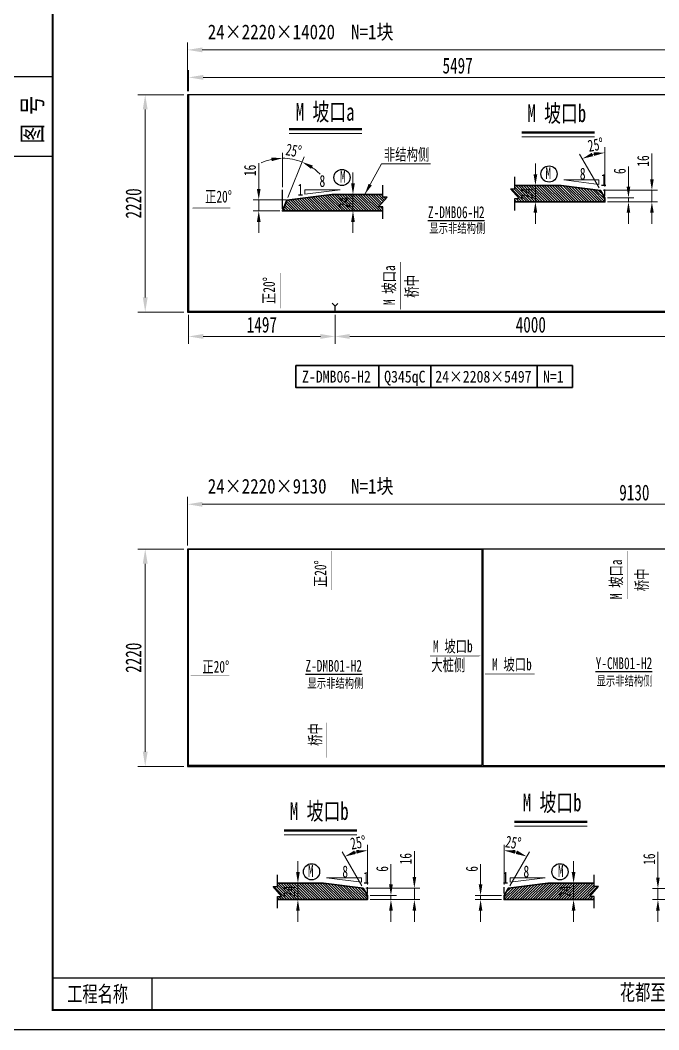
# Model space of a CAD drawing. Extents: x 1629247 to 2251351, y -601856 to -65897.
# Drawn here: x 2122492 to 2129017, y -83517 to -73201 of the extents above; entities that cross this region are included whole.
import ezdxf
from ezdxf.enums import TextEntityAlignment as Align

# ---------------------------------------------------------------- set-up
doc = ezdxf.new("R2010")
doc.units = 0
doc.header["$LTSCALE"] = 2
doc.header["$MEASUREMENT"] = 0
doc.header["$PDMODE"] = 35
doc.header["$PDSIZE"] = 50
doc.linetypes.add('PHANTOM', pattern=[63.5, 31.75, -6.35, 6.35, -6.35, 6.35, -6.35])
doc.layers.get('0').update_dxf_attribs({"linetype": 'CONTINUOUS'})
doc.layers.get('Defpoints').update_dxf_attribs({"linetype": 'CONTINUOUS'})
for name, color, linetype, lineweight in [('1图框轮廓', 7, 'CONTINUOUS', 35), ('文字层', 4, 'CONTINUOUS', 13), ('标注层', 3, 'CONTINUOUS', 13)]:
    doc.layers.add(name, color=color, linetype=linetype, lineweight=lineweight)
doc.layers.add('A3', color=7, linetype='CONTINUOUS')
doc.styles.add('仿宋', font='仿宋_GB2312_1.ttf', dxfattribs={"width": 0.7})
doc.dimstyles.new('标准标注样式-45', dxfattribs={"dimscale": 45, "dimtxt": 2.7, "dimasz": 2.5, "dimexe": 1.25, "dimexo": 0.625, "dimtad": 1, "dimdec": 0, "dimdsep": 46, "dimtxsty": '仿宋', "dimcen": 2.5, "dimclrd": 3, "dimclre": 3, "dimclrt": 4, "dimazin": 0, "dimtfac": 1, "dimtdec": 0, "dimtmove": 0, "dimatfit": 3, "dimfxl": 1.25, "dimlwd": 13, "dimlwe": 13, "dimarcsym": 0})
doc.dimstyles.new('标准标注样式-60', dxfattribs={"dimscale": 60, "dimtxt": 2.7, "dimasz": 2.5, "dimexe": 1.25, "dimexo": 0.625, "dimtad": 1, "dimdec": 0, "dimdsep": 46, "dimtxsty": '仿宋', "dimcen": 2.5, "dimclrd": 3, "dimclre": 3, "dimclrt": 4, "dimazin": 0, "dimtfac": 1, "dimtdec": 0, "dimtmove": 0, "dimatfit": 3, "dimfxl": 1.25, "dimlwd": 13, "dimlwe": 13, "dimarcsym": 0})

# ---------------------------------------------------------------- blocks, each defined once
blk = doc.blocks.new('*D800')
at = {"color": 3, "lineweight": 13, "ltscale": 3}
for p, q in [((2124212, -76210), (2124212, -76507)), ((2125709, -76210), (2125709, -76507))]:
    blk.add_line(p, q, dxfattribs=at)
at = {"color": 3, "linetype": 'ByBlock', "lineweight": 13, "ltscale": 3}
blk.add_line((2124362, -76432), (2125559, -76432), dxfattribs=at)
at = {"color": 3, "ltscale": 3}
for points in [[(2124362, -76407), (2124362, -76457), (2124212, -76432)], [(2125559, -76407), (2125559, -76457), (2125709, -76432)]]:
    blk.add_solid(points, dxfattribs=at)
at = {"layer": 'Defpoints', "color": 0, "ltscale": 3}
for p in [(2124212, -76173), (2125709, -76173), (2125709, -76432)]:
    blk.add_point(p, dxfattribs=at)
at = {"color": 4, "ltscale": 3, "insert": (2124961, -76313), "char_height": 162, "attachment_point": 5, "style": '仿宋'}
blk.add_mtext('1497', dxfattribs=at)
blk = doc.blocks.new('*D801')
at = {"color": 3, "lineweight": 13, "ltscale": 3}
for p, q in [((2125709, -76210), (2125709, -76507)), ((2129709, -76210), (2129709, -76507))]:
    blk.add_line(p, q, dxfattribs=at)
at = {"color": 3, "linetype": 'ByBlock', "lineweight": 13, "ltscale": 3}
blk.add_line((2125859, -76432), (2129559, -76432), dxfattribs=at)
at = {"color": 3, "ltscale": 3}
for points in [[(2125859, -76407), (2125859, -76457), (2125709, -76432)], [(2129559, -76407), (2129559, -76457), (2129709, -76432)]]:
    blk.add_solid(points, dxfattribs=at)
at = {"layer": 'Defpoints', "color": 0, "ltscale": 3}
for p in [(2125709, -76173), (2129709, -76173), (2129709, -76432)]:
    blk.add_point(p, dxfattribs=at)
at = {"color": 4, "ltscale": 3, "insert": (2127709, -76313), "char_height": 162, "attachment_point": 5, "style": '仿宋'}
blk.add_mtext('4000', dxfattribs=at)
blk = doc.blocks.new('*D894')
at = {"layer": 'Defpoints', "color": 0}
for p in [(2129315, -82074), (2129008, -82187), (2129250, -82187)]:
    blk.add_point(p, dxfattribs=at)
at = {"layer": '标注层', "color": 3, "linetype": 'ByBlock', "lineweight": 13}
for p, q in [((2129008, -81961), (2129008, -81697)), ((2129008, -82187), (2129008, -82074)), ((2129008, -82299), (2129008, -82412))]:
    blk.add_line(p, q, dxfattribs=at)
at = {"layer": '标注层', "color": 3, "lineweight": 13}
for p, q in [((2129287, -82074), (2128951, -82074)), ((2129222, -82187), (2128951, -82187))]:
    blk.add_line(p, q, dxfattribs=at)
at = {"layer": '标注层', "color": 3}
for points in [[(2128989, -81961), (2129026, -81961), (2129008, -82074)], [(2128989, -82299), (2129026, -82299), (2129008, -82187)]]:
    blk.add_solid(points, dxfattribs=at)
at = {"layer": '标注层', "color": 4, "insert": (2128919, -81773), "char_height": 121.5, "attachment_point": 5, "rotation": 90, "style": '仿宋'}
blk.add_mtext('16', dxfattribs=at)
blk = doc.blocks.new('*D895')
at = {"layer": 'Defpoints', "color": 0}
for p in [(2128146, -82019), (2128179, -82019), (2128171, -82187)]:
    blk.add_point(p, dxfattribs=at)
at = {"layer": '标注层', "color": 3, "linetype": 'ByBlock', "lineweight": 13}
for p, q in [((2128146, -81906), (2128146, -81794)), ((2128146, -82187), (2128146, -82019)), ((2128146, -82299), (2128146, -82412))]:
    blk.add_line(p, q, dxfattribs=at)
at = {"layer": '标注层', "color": 3, "lineweight": 13}
for p, q in [((2128151, -82019), (2128090, -82019)), ((2128143, -82187), (2128090, -82187))]:
    blk.add_line(p, q, dxfattribs=at)
at = {"layer": '标注层', "color": 3}
for points in [[(2128127, -81906), (2128165, -81906), (2128146, -82019)], [(2128127, -82299), (2128165, -82299), (2128146, -82187)]]:
    blk.add_solid(points, dxfattribs=at)
at = {"layer": '标注层', "color": 4, "insert": (2128057, -82103), "char_height": 121.5, "attachment_point": 5, "rotation": 90, "style": '仿宋'}
blk.add_mtext('24', dxfattribs=at)
blk = doc.blocks.new('*D896')
at = {"layer": 'Defpoints', "color": 0}
for p in [(2127196, -82145), (2127437, -82145), (2127437, -82187)]:
    blk.add_point(p, dxfattribs=at)
at = {"layer": '标注层', "color": 3, "linetype": 'ByBlock', "lineweight": 13}
for p, q in [((2127196, -82032), (2127196, -81825)), ((2127196, -82187), (2127196, -82145)), ((2127196, -82299), (2127196, -82412))]:
    blk.add_line(p, q, dxfattribs=at)
at = {"layer": '标注层', "color": 3, "lineweight": 13}
for p, q in [((2127408, -82145), (2127139, -82145)), ((2127408, -82187), (2127139, -82187))]:
    blk.add_line(p, q, dxfattribs=at)
at = {"layer": '标注层', "color": 3}
for points in [[(2127177, -82032), (2127214, -82032), (2127196, -82145)], [(2127177, -82299), (2127214, -82299), (2127196, -82187)]]:
    blk.add_solid(points, dxfattribs=at)
at = {"layer": '标注层', "color": 4, "insert": (2127107, -81873), "char_height": 122, "attachment_point": 5, "rotation": 90, "style": '仿宋'}
blk.add_mtext('6', dxfattribs=at)
blk = doc.blocks.new('*D897')
at = {"layer": 'Defpoints', "color": 0}
for p in [(2127594, -81712), (2127437, -82060), (2127480, -82069), (2127437, -82125), (2127437, -82145)]:
    blk.add_point(p, dxfattribs=at)
at = {"layer": '标注层', "color": 3, "lineweight": 13}
for p, q in [((2127437, -82031), (2127437, -81628)), ((2127494, -82045), (2127695, -81698))]:
    blk.add_line(p, q, dxfattribs=at)
at = {"layer": '标注层', "color": 3, "linetype": 'ByBlock', "lineweight": 13}
blk.add_arc((2127437, -82145), 460, 74.0452, 75.9548, dxfattribs=at)
at = {"layer": '标注层', "color": 3}
for points in [[(2127546, -81717), (2127551, -81680), (2127437, -81685)], [(2127570, -81685), (2127556, -81720), (2127667, -81746)]]:
    blk.add_solid(points, dxfattribs=at)
at = {"layer": '标注层', "color": 4, "insert": (2127530, -81604), "char_height": 121.5, "attachment_point": 5, "rotation": 350.1702, "style": '仿宋'}
blk.add_mtext('25%%D', dxfattribs=at)
blk = doc.blocks.new('*D835')
at = {"layer": 'Defpoints', "color": 0}
for p in [(2125296, -82019), (2125329, -82019), (2125304, -82187)]:
    blk.add_point(p, dxfattribs=at)
at = {"layer": '标注层', "color": 3, "linetype": 'ByBlock', "lineweight": 13}
for p, q in [((2125329, -81906), (2125329, -81794)), ((2125329, -82187), (2125329, -82019)), ((2125329, -82299), (2125329, -82412))]:
    blk.add_line(p, q, dxfattribs=at)
at = {"layer": '标注层', "color": 3, "lineweight": 13}
for p, q in [((2125324, -82019), (2125386, -82019)), ((2125332, -82187), (2125386, -82187))]:
    blk.add_line(p, q, dxfattribs=at)
at = {"layer": '标注层', "color": 3}
for points in [[(2125311, -81906), (2125348, -81906), (2125329, -82019)], [(2125311, -82299), (2125348, -82299), (2125329, -82187)]]:
    blk.add_solid(points, dxfattribs=at)
at = {"layer": '标注层', "color": 4, "insert": (2125240, -82103), "char_height": 121.5, "attachment_point": 5, "rotation": 90, "style": '仿宋'}
blk.add_mtext('24', dxfattribs=at)
blk = doc.blocks.new('*D836')
at = {"layer": 'Defpoints', "color": 0}
for p in [(2126039, -82145), (2126039, -82187), (2126280, -82145)]:
    blk.add_point(p, dxfattribs=at)
at = {"layer": '标注层', "color": 3, "linetype": 'ByBlock', "lineweight": 13}
for p, q in [((2126280, -82032), (2126280, -81825)), ((2126280, -82187), (2126280, -82145)), ((2126280, -82299), (2126280, -82412))]:
    blk.add_line(p, q, dxfattribs=at)
at = {"layer": '标注层', "color": 3, "lineweight": 13}
for p, q in [((2126067, -82145), (2126336, -82145)), ((2126067, -82187), (2126336, -82187))]:
    blk.add_line(p, q, dxfattribs=at)
at = {"layer": '标注层', "color": 3}
for points in [[(2126261, -82032), (2126299, -82032), (2126280, -82145)], [(2126261, -82299), (2126299, -82299), (2126280, -82187)]]:
    blk.add_solid(points, dxfattribs=at)
at = {"layer": '标注层', "color": 4, "insert": (2126191, -81873), "char_height": 122, "attachment_point": 5, "rotation": 90, "style": '仿宋'}
blk.add_mtext('6', dxfattribs=at)
blk = doc.blocks.new('*D837')
at = {"layer": 'Defpoints', "color": 0}
for p in [(2125881, -81712), (2125995, -82069), (2126039, -82060), (2126039, -82125), (2126039, -82145)]:
    blk.add_point(p, dxfattribs=at)
at = {"layer": '标注层', "color": 3, "lineweight": 13}
for p, q in [((2125981, -82045), (2125781, -81698)), ((2126039, -82031), (2126039, -81628))]:
    blk.add_line(p, q, dxfattribs=at)
at = {"layer": '标注层', "color": 3, "linetype": 'ByBlock', "lineweight": 13}
blk.add_arc((2126039, -82145), 460, 104.0452, 105.9548, dxfattribs=at)
at = {"layer": '标注层', "color": 3}
for points in [[(2125920, -81720), (2125905, -81685), (2125809, -81746)], [(2125925, -81680), (2125929, -81717), (2126039, -81685)]]:
    blk.add_solid(points, dxfattribs=at)
at = {"layer": '标注层', "color": 4, "insert": (2125945, -81604), "char_height": 121.5, "attachment_point": 5, "rotation": 9.8298, "style": '仿宋'}
blk.add_mtext('25%%D', dxfattribs=at)
blk = doc.blocks.new('*D838')
at = {"layer": 'Defpoints', "color": 0}
for p in [(2125995, -82069), (2126519, -82069), (2126039, -82187)]:
    blk.add_point(p, dxfattribs=at)
at = {"layer": '标注层', "color": 3, "linetype": 'ByBlock', "lineweight": 13}
for p, q in [((2126519, -81957), (2126519, -81693)), ((2126519, -82187), (2126519, -82069)), ((2126519, -82299), (2126519, -82412))]:
    blk.add_line(p, q, dxfattribs=at)
at = {"layer": '标注层', "color": 3, "lineweight": 13}
for p, q in [((2126023, -82069), (2126576, -82069)), ((2126067, -82187), (2126576, -82187))]:
    blk.add_line(p, q, dxfattribs=at)
at = {"layer": '标注层', "color": 3}
for points in [[(2126501, -81957), (2126538, -81957), (2126519, -82069)], [(2126501, -82299), (2126538, -82299), (2126519, -82187)]]:
    blk.add_solid(points, dxfattribs=at)
at = {"layer": '标注层', "color": 4, "insert": (2126431, -81769), "char_height": 121.5, "attachment_point": 5, "rotation": 90, "style": '仿宋'}
blk.add_mtext('16', dxfattribs=at)
blk = doc.blocks.new('*D839')
at = {"layer": 'Defpoints', "color": 0}
for p in [(2125892, -74981), (2125925, -74981), (2125917, -75149)]:
    blk.add_point(p, dxfattribs=at)
at = {"layer": '标注层', "color": 3, "linetype": 'ByBlock', "lineweight": 13}
for p, q in [((2125892, -74869), (2125892, -74756)), ((2125892, -75149), (2125892, -74981)), ((2125892, -75262), (2125892, -75374))]:
    blk.add_line(p, q, dxfattribs=at)
at = {"layer": '标注层', "color": 3, "lineweight": 13}
for p, q in [((2125897, -74981), (2125836, -74981)), ((2125889, -75149), (2125836, -75149))]:
    blk.add_line(p, q, dxfattribs=at)
at = {"layer": '标注层', "color": 3}
for points in [[(2125873, -74869), (2125911, -74869), (2125892, -74981)], [(2125873, -75262), (2125911, -75262), (2125892, -75149)]]:
    blk.add_solid(points, dxfattribs=at)
at = {"layer": '标注层', "color": 4, "insert": (2125803, -75065), "char_height": 121.5, "attachment_point": 5, "rotation": 90, "style": '仿宋'}
blk.add_mtext('24', dxfattribs=at)
blk = doc.blocks.new('*D840')
at = {"layer": 'Defpoints', "color": 0}
for p in [(2125308, -74629), (2125171, -74936), (2125216, -75039), (2125171, -75129), (2125171, -75149)]:
    blk.add_point(p, dxfattribs=at)
at = {"layer": '标注层', "color": 3, "lineweight": 13}
for p, q in [((2125171, -74908), (2125171, -74555)), ((2125227, -75013), (2125394, -74598))]:
    blk.add_line(p, q, dxfattribs=at)
at = {"layer": '标注层', "color": 3, "linetype": 'ByBlock', "lineweight": 13}
for start, end in [(101.9979, 113.9959), (68, 90), (44.0041, 56.0021)]:
    blk.add_arc((2125171, -75149), 538, start, end, dxfattribs=at)
at = {"layer": '标注层', "color": 3}
for points in [[(2125058, -74604), (2125061, -74641), (2125171, -74611)], [(2125464, -74720), (2125481, -74686), (2125373, -74650)]]:
    blk.add_solid(points, dxfattribs=at)
at = {"layer": '标注层', "color": 4, "insert": (2125286, -74533), "char_height": 121.5, "attachment_point": 5, "rotation": 349.4508, "style": '仿宋'}
blk.add_mtext('25%%D', dxfattribs=at)
blk = doc.blocks.new('*D841')
at = {"layer": 'Defpoints', "color": 0}
for p in [(2125237, -75036), (2124929, -75149), (2125171, -75149)]:
    blk.add_point(p, dxfattribs=at)
at = {"layer": '标注层', "color": 3, "linetype": 'ByBlock', "lineweight": 13}
for p, q in [((2124929, -74924), (2124929, -74660)), ((2124929, -75149), (2124929, -75036)), ((2124929, -75262), (2124929, -75374))]:
    blk.add_line(p, q, dxfattribs=at)
at = {"layer": '标注层', "color": 3, "lineweight": 13}
for p, q in [((2125209, -75036), (2124873, -75036)), ((2125143, -75149), (2124873, -75149))]:
    blk.add_line(p, q, dxfattribs=at)
at = {"layer": '标注层', "color": 3}
for points in [[(2124910, -74924), (2124948, -74924), (2124929, -75036)], [(2124910, -75262), (2124948, -75262), (2124929, -75149)]]:
    blk.add_solid(points, dxfattribs=at)
at = {"layer": '标注层', "color": 4, "insert": (2124840, -74735), "char_height": 121.5, "attachment_point": 5, "rotation": 90, "style": '仿宋'}
blk.add_mtext('16', dxfattribs=at)
blk = doc.blocks.new('*D842')
at = {"layer": 'Defpoints', "color": 0}
for p in [(2127723, -74889), (2127756, -74889), (2127731, -75057)]:
    blk.add_point(p, dxfattribs=at)
at = {"layer": '标注层', "color": 3, "linetype": 'ByBlock', "lineweight": 13}
for p, q in [((2127756, -74776), (2127756, -74664)), ((2127756, -75057), (2127756, -74889)), ((2127756, -75169), (2127756, -75282))]:
    blk.add_line(p, q, dxfattribs=at)
at = {"layer": '标注层', "color": 3, "lineweight": 13}
for p, q in [((2127751, -74889), (2127812, -74889)), ((2127759, -75057), (2127812, -75057))]:
    blk.add_line(p, q, dxfattribs=at)
at = {"layer": '标注层', "color": 3}
for points in [[(2127737, -74776), (2127775, -74776), (2127756, -74889)], [(2127737, -75169), (2127775, -75169), (2127756, -75057)]]:
    blk.add_solid(points, dxfattribs=at)
at = {"layer": '标注层', "color": 4, "insert": (2127667, -74973), "char_height": 121.5, "attachment_point": 5, "rotation": 90, "style": '仿宋'}
blk.add_mtext('24', dxfattribs=at)
blk = doc.blocks.new('*D843')
at = {"layer": 'Defpoints', "color": 0}
for p in [(2128466, -75015), (2128466, -75057), (2128707, -75015)]:
    blk.add_point(p, dxfattribs=at)
at = {"layer": '标注层', "color": 3, "linetype": 'ByBlock', "lineweight": 13}
for p, q in [((2128707, -74902), (2128707, -74695)), ((2128707, -75057), (2128707, -75015)), ((2128707, -75169), (2128707, -75282))]:
    blk.add_line(p, q, dxfattribs=at)
at = {"layer": '标注层', "color": 3, "lineweight": 13}
for p, q in [((2128494, -75015), (2128763, -75015)), ((2128494, -75057), (2128763, -75057))]:
    blk.add_line(p, q, dxfattribs=at)
at = {"layer": '标注层', "color": 3}
for points in [[(2128688, -74902), (2128725, -74902), (2128707, -75015)], [(2128688, -75169), (2128725, -75169), (2128707, -75057)]]:
    blk.add_solid(points, dxfattribs=at)
at = {"layer": '标注层', "color": 4, "insert": (2128618, -74743), "char_height": 122, "attachment_point": 5, "rotation": 90, "style": '仿宋'}
blk.add_mtext('6', dxfattribs=at)
blk = doc.blocks.new('*D844')
at = {"layer": 'Defpoints', "color": 0}
for p in [(2128308, -74582), (2128422, -74939), (2128466, -74930), (2128466, -74995), (2128466, -75015)]:
    blk.add_point(p, dxfattribs=at)
at = {"layer": '标注层', "color": 3, "lineweight": 13}
for p, q in [((2128408, -74915), (2128208, -74568)), ((2128466, -74901), (2128466, -74498))]:
    blk.add_line(p, q, dxfattribs=at)
at = {"layer": '标注层', "color": 3, "linetype": 'ByBlock', "lineweight": 13}
blk.add_arc((2128466, -75015), 460, 104.0452, 105.9548, dxfattribs=at)
at = {"layer": '标注层', "color": 3}
for points in [[(2128347, -74590), (2128332, -74555), (2128236, -74616)], [(2128352, -74550), (2128356, -74587), (2128466, -74555)]]:
    blk.add_solid(points, dxfattribs=at)
at = {"layer": '标注层', "color": 4, "insert": (2128372, -74474), "char_height": 121.5, "attachment_point": 5, "rotation": 9.8298, "style": '仿宋'}
blk.add_mtext('25%%D', dxfattribs=at)
blk = doc.blocks.new('*D845')
at = {"layer": 'Defpoints', "color": 0}
for p in [(2128422, -74939), (2128946, -74939), (2128466, -75057)]:
    blk.add_point(p, dxfattribs=at)
at = {"layer": '标注层', "color": 3, "linetype": 'ByBlock', "lineweight": 13}
for p, q in [((2128946, -74827), (2128946, -74563)), ((2128946, -75057), (2128946, -74939)), ((2128946, -75169), (2128946, -75282))]:
    blk.add_line(p, q, dxfattribs=at)
at = {"layer": '标注层', "color": 3, "lineweight": 13}
for p, q in [((2128450, -74939), (2129003, -74939)), ((2128494, -75057), (2129003, -75057))]:
    blk.add_line(p, q, dxfattribs=at)
at = {"layer": '标注层', "color": 3}
for points in [[(2128928, -74827), (2128965, -74827), (2128946, -74939)], [(2128928, -75169), (2128965, -75169), (2128946, -75057)]]:
    blk.add_solid(points, dxfattribs=at)
at = {"layer": '标注层', "color": 4, "insert": (2128857, -74639), "char_height": 121.5, "attachment_point": 5, "rotation": 90, "style": '仿宋'}
blk.add_mtext('16', dxfattribs=at)
blk = doc.blocks.new('*D689')
at = {"color": 3, "lineweight": 13, "ltscale": 3}
for p, q in [((2124202, -73925), (2124202, -73429)), ((2138222, -73925), (2138222, -73429))]:
    blk.add_line(p, q, dxfattribs=at)
at = {"color": 3, "linetype": 'ByBlock', "lineweight": 13, "ltscale": 3}
blk.add_line((2138072, -73504), (2124352, -73504), dxfattribs=at)
at = {"color": 3, "ltscale": 3}
for points in [[(2124352, -73479), (2124352, -73529), (2124202, -73504)], [(2138072, -73479), (2138072, -73529), (2138222, -73504)]]:
    blk.add_solid(points, dxfattribs=at)
at = {"layer": 'Defpoints', "color": 0, "ltscale": 3}
for p in [(2124202, -73504), (2124202, -73963), (2138222, -73963)]:
    blk.add_point(p, dxfattribs=at)
at = {"color": 4, "ltscale": 3, "insert": (2131212, -73386), "char_height": 162, "attachment_point": 5, "style": '仿宋'}
blk.add_mtext('14020', dxfattribs=at)
blk = doc.blocks.new('*D690')
at = {"color": 3, "lineweight": 13, "ltscale": 3}
for p, q in [((2124165, -73963), (2123694, -73963)), ((2124165, -76183), (2123694, -76183))]:
    blk.add_line(p, q, dxfattribs=at)
at = {"color": 3, "linetype": 'ByBlock', "lineweight": 13, "ltscale": 3}
blk.add_line((2123769, -74113), (2123769, -76033), dxfattribs=at)
at = {"color": 3, "ltscale": 3}
for points in [[(2123744, -74113), (2123794, -74113), (2123769, -73963)], [(2123744, -76033), (2123794, -76033), (2123769, -76183)]]:
    blk.add_solid(points, dxfattribs=at)
at = {"layer": 'Defpoints', "color": 0, "ltscale": 3}
for p in [(2124202, -73963), (2123769, -76183), (2124202, -76183)]:
    blk.add_point(p, dxfattribs=at)
at = {"color": 4, "ltscale": 3, "insert": (2123650, -75073), "char_height": 162, "attachment_point": 5, "rotation": 90, "style": '仿宋'}
blk.add_mtext('2220', dxfattribs=at)
blk = doc.blocks.new('tukuangA4-')
at = {"layer": 'A3'}
for p, q in [((882.1, 8256), (536.9, 8256)), ((882.1, 7565.5), (536.9, 7565.5)), ((1745.2, 172.6), (1745.2, 448.8))]:
    blk.add_line(p, q, dxfattribs=at)
blk.add_lwpolyline([(14850, 10500), (14850, 0), (0, 0), (0, 10500)], close=True, dxfattribs=at)
for points, const_width in [([(882.1, 10327.4), (14677.4, 10327.4), (14677.4, 172.6), (882.1, 172.6), (882.1, 10327.4)], 17.3), ([(882.1, 448.8), (14677.4, 448.8)], 13.8)]:
    blk.add_lwpolyline(points, dxfattribs=dict(at, const_width=const_width))
at = {"layer": 'A3', "color": 7, "linetype": 'Continuous', "style": '仿宋', "width": 0.7}
blk.add_text('图 号', height=172.62, rotation=90, dxfattribs=at).set_placement((793.4, 7681.4))
for s, height, p in [('工程名称', 138.1, (1009.2, 241.5)), ('花都至东莞高速公路第SG12合同段（钢箱梁制作及安装工程）', 138.095, (5798.2, 255.1))]:
    blk.add_text(s, height=height, dxfattribs=at).set_placement(p)
blk = doc.blocks.new('*D691')
at = {"color": 3, "lineweight": 13, "ltscale": 3}
for p, q in [((2124202, -78568), (2124202, -78072)), ((2133332, -78568), (2133332, -78072))]:
    blk.add_line(p, q, dxfattribs=at)
at = {"color": 3, "linetype": 'ByBlock', "lineweight": 13, "ltscale": 3}
blk.add_line((2133182, -78147), (2124352, -78147), dxfattribs=at)
at = {"color": 3, "ltscale": 3}
for points in [[(2124352, -78122), (2124352, -78172), (2124202, -78147)], [(2133182, -78122), (2133182, -78172), (2133332, -78147)]]:
    blk.add_solid(points, dxfattribs=at)
at = {"layer": 'Defpoints', "color": 0, "ltscale": 3}
for p in [(2124202, -78147), (2124202, -78605), (2133332, -78605)]:
    blk.add_point(p, dxfattribs=at)
at = {"color": 4, "ltscale": 3, "insert": (2128767, -78028), "char_height": 162, "attachment_point": 5, "style": '仿宋'}
blk.add_mtext('9130', dxfattribs=at)
blk = doc.blocks.new('*D692')
at = {"color": 3, "lineweight": 13, "ltscale": 3}
for p, q in [((2124165, -78605), (2123694, -78605)), ((2124165, -80825), (2123694, -80825))]:
    blk.add_line(p, q, dxfattribs=at)
at = {"color": 3, "linetype": 'ByBlock', "lineweight": 13, "ltscale": 3}
blk.add_line((2123769, -78755), (2123769, -80675), dxfattribs=at)
at = {"color": 3, "ltscale": 3}
for points in [[(2123744, -78755), (2123794, -78755), (2123769, -78605)], [(2123744, -80675), (2123794, -80675), (2123769, -80825)]]:
    blk.add_solid(points, dxfattribs=at)
at = {"layer": 'Defpoints', "color": 0, "ltscale": 3}
for p in [(2124202, -78605), (2123769, -80825), (2124202, -80825)]:
    blk.add_point(p, dxfattribs=at)
at = {"color": 4, "ltscale": 3, "insert": (2123650, -79715), "char_height": 162, "attachment_point": 5, "rotation": 90, "style": '仿宋'}
blk.add_mtext('2220', dxfattribs=at)
blk = doc.blocks.new('*D697')
at = {"color": 3, "lineweight": 13, "ltscale": 3}
for p, q in [((2124212, -73927), (2124212, -73710)), ((2129709, -73927), (2129709, -73710))]:
    blk.add_line(p, q, dxfattribs=at)
at = {"color": 3, "linetype": 'ByBlock', "lineweight": 13, "ltscale": 3}
blk.add_line((2129559, -73785), (2124362, -73785), dxfattribs=at)
at = {"color": 3, "ltscale": 3}
for points in [[(2124362, -73760), (2124362, -73810), (2124212, -73785)], [(2129559, -73760), (2129559, -73810), (2129709, -73785)]]:
    blk.add_solid(points, dxfattribs=at)
at = {"layer": 'Defpoints', "color": 0, "ltscale": 3}
for p in [(2124212, -73785), (2124212, -73965), (2129709, -73965)]:
    blk.add_point(p, dxfattribs=at)
at = {"color": 4, "ltscale": 3, "insert": (2126961, -73666), "char_height": 162, "attachment_point": 5, "style": '仿宋'}
blk.add_mtext('5497', dxfattribs=at)

msp = doc.modelspace()

# ---------------------------------------------------------------- hatches: boundary and pattern name
at = {"layer": '标注层', "linetype": 'PHANTOM'}
h = msp.add_hatch(dxfattribs=at)
h.set_pattern_fill('ANSI31', color=8, scale=150, style=0)
h.set_pattern_definition([(135, (2128465.679, -75056.717), (13.25825, 13.25825), [])])
h.paths.add_polyline_path([(2127503, -74923.9), (2127546.7, -74923.9), (2127546.7, -74888.7), (2128017.7, -74888.7), (2128422.1, -74939.3), (2128465.7, -75014.7), (2128465.7, -75056.7), (2127546.7, -75056.7), (2127546.7, -75023.9), (2127590.5, -75023.9)])
h = msp.add_hatch(dxfattribs=at)
h.set_pattern_fill('ANSI31', color=8, scale=150, style=0)
h.set_pattern_definition([(315, (2125171.416, -74981.248), (-13.25825, -13.25825), [])])
h.paths.add_polyline_path([(2125675.4, -74981.2), (2125216.1, -75038.7), (2125171.4, -75149.2), (2126197.3, -75149.2), (2126197.3, -75107.6), (2126153.6, -75107.6), (2126241.1, -75007.6), (2126197.3, -75007.6), (2126197.3, -74981.2)])
h.paths.add_polyline_path([(2125711.9, -75144.6), (2125711.9, -74985.9), (2125894.1, -74985.9), (2125894.1, -75144.6)], flags=24)
h = msp.add_hatch(dxfattribs=at)
h.set_pattern_fill('ANSI31', color=8, scale=150, style=0)
h.set_pattern_definition([(135, (2126038.817, -82186.733), (13.25825, 13.25825), [])])
h.paths.add_polyline_path([(2125076.1, -82054), (2125119.9, -82054), (2125119.9, -82018.7), (2125590.8, -82018.7), (2125995.3, -82069.3), (2126038.8, -82144.7), (2126038.8, -82186.7), (2125119.9, -82186.7), (2125119.9, -82154), (2125163.6, -82154)])
h = msp.add_hatch(dxfattribs=at)
h.set_pattern_fill('ANSI31', color=8, scale=150, style=0)
h.set_pattern_definition([(45, (2127436.557, -82186.733), (-13.25825, 13.25825), [])])
h.paths.add_polyline_path([(2128399.3, -82054), (2128355.5, -82054), (2128355.5, -82018.7), (2127884.6, -82018.7), (2127480.1, -82069.3), (2127436.6, -82144.7), (2127436.6, -82186.7), (2128355.5, -82186.7), (2128355.5, -82154), (2128311.8, -82154)])

# ---------------------------------------------------------------- linework, layer by layer
at = {"color": 7, "ltscale": 3}
for p, q in [((2125171.4, -75129.2), (2125171.4, -74935.7)), ((2128465.7, -74994.7), (2128465.7, -74929.5)), ((2126038.8, -82124.7), (2126038.8, -82059.5)), ((2127436.6, -82124.7), (2127436.6, -82059.5))]:
    msp.add_line(p, q, dxfattribs=at)
at = {"color": 6, "ltscale": 3}
for p, q in [((2125709.4, -76123.7), (2125678, -76092.4)), ((2125738.4, -76094.6), (2125709.4, -76123.7)), ((2125709.4, -76172.8), (2125709.4, -76123.7))]:
    msp.add_line(p, q, dxfattribs=at)
at = {"color": 8, "ltscale": 3}
for points in [[(2124202.4, -76182.8), (2138222.4, -76182.8), (2138222.4, -73962.8), (2124202.4, -73962.8)], [(2124202.4, -80825.2), (2133332.4, -80825.2), (2133332.4, -78605.2), (2124202.4, -78605.2)]]:
    msp.add_lwpolyline(points, close=True, dxfattribs=at)
at = {"color": 1}
for points in [[(2124212.4, -76172.8), (2129709.4, -76172.8), (2129709.4, -73964.8), (2124212.4, -73964.8)], [(2127209.4, -80815.2), (2124212.4, -80815.2), (2124212.4, -78607.1), (2127209.4, -78607.1)], [(2127219.4, -80815.2), (2130217.5, -80815.2), (2130217.5, -78607.2), (2127219.4, -78607.2)]]:
    msp.add_lwpolyline(points, close=True, dxfattribs=at)
at = {"color": 7}
for points in [[(2126197.3, -75228.8), (2126197.3, -75107.6), (2126153.6, -75107.6), (2126241.1, -75007.6), (2126197.3, -75007.6), (2126197.3, -74886.4)], [(2127546.7, -75145.1), (2127546.7, -75023.9), (2127590.5, -75023.9), (2127503, -74923.9), (2127546.7, -74923.9), (2127546.7, -74802.8)], [(2125119.9, -82275.2), (2125119.9, -82154), (2125163.6, -82154), (2125076.1, -82054), (2125119.9, -82054), (2125119.9, -81932.8)], [(2128355.5, -82275.2), (2128355.5, -82154), (2128311.8, -82154), (2128399.3, -82054), (2128355.5, -82054), (2128355.5, -81932.8)]]:
    msp.add_lwpolyline(points, dxfattribs=at)
at = {"color": 3, "ltscale": 3}
for centre in [(2125779.9, -74808), (2127895.4, -74771.9), (2125468.6, -81901.9), (2128006.8, -81901.9)]:
    msp.add_circle(centre, 82.7, dxfattribs=at)
at = {"layer": '1图框轮廓', "color": 30, "ltscale": 3}
for p, q in [((2126154.5, -76730.2), (2126154.5, -76955.2)), ((2126689, -76955.2), (2126689, -76730.2)), ((2127773.4, -76730.2), (2127773.4, -76955.2))]:
    msp.add_line(p, q, dxfattribs=at)
at = {"layer": '1图框轮廓', "color": 207}
for points in [[(2127546.7, -74888.7), (2128017.7, -74888.7), (2128422.1, -74939.3), (2128465.7, -75014.7), (2128465.7, -75056.7), (2127546.7, -75056.7)], [(2126197.3, -74981.2), (2125675.4, -74981.2), (2125216.1, -75038.7), (2125171.4, -75149.2), (2126197.3, -75149.2)], [(2125119.9, -82018.7), (2125590.8, -82018.7), (2125995.3, -82069.3), (2126038.8, -82144.7), (2126038.8, -82186.7), (2125119.9, -82186.7)], [(2128355.5, -82018.7), (2127884.6, -82018.7), (2127480.1, -82069.3), (2127436.6, -82144.7), (2127436.6, -82186.7), (2128355.5, -82186.7)]]:
    msp.add_lwpolyline(points, dxfattribs=at)
at = {"layer": '1图框轮廓', "color": 30, "ltscale": 3}
msp.add_lwpolyline([(2128133.4, -76955.2), (2125308.8, -76955.2), (2125308.8, -76730.2), (2128133.4, -76730.2)], close=True, dxfattribs=at)
at = {"layer": '文字层', "lineweight": 50}
for p, q in [((2125981.7, -74314.2), (2125238.5, -74314.2)), ((2128359.2, -74349), (2127616, -74349)), ((2127543, -81391.6), (2128286.2, -81391.6)), ((2125932.4, -81479), (2125189.2, -81479))]:
    msp.add_line(p, q, dxfattribs=at)
at = {"layer": '文字层', "lineweight": 20}
for p, q in [((2125981.7, -74359.2), (2125238.5, -74359.2)), ((2128359.2, -74394), (2127616, -74394)), ((2127543, -81436.6), (2128286.2, -81436.6)), ((2125932.4, -81524), (2125189.2, -81524))]:
    msp.add_line(p, q, dxfattribs=at)
at = {"layer": '标注层', "color": 7}
for points in [[(2128405, -74878.3), (2128046.6, -74833.5), (2128046.6, -74833.5), (2128405, -74833.5)], [(2125401.2, -74977.9), (2125759.6, -74933.1), (2125759.6, -74933.1), (2125401.2, -74933.1)], [(2125978.1, -82008.3), (2125619.7, -81963.5), (2125619.7, -81963.5), (2125978.1, -81963.5)], [(2127497.2, -82008.3), (2127855.6, -81963.5), (2127855.6, -81963.5), (2127497.2, -81963.5)]]:
    msp.add_lwpolyline(points, close=True, dxfattribs=at)
at = {"layer": '标注层', "color": 42}
for points in [[(2124242.2, -75120.1, 0, 25, 0), (2124317.1, -75120.1, 5, 5, 0), (2124637.9, -75120.1, 5, 5, 0)], [(2125151.4, -76143.6, 0, 25, 0), (2125151.4, -76068.8, 5, 5, 0), (2125151.4, -75784.2, 5, 5, 0)], [(2125676.4, -78620, 0, 25, 0), (2125676.4, -78694.8, 5, 5, 0), (2125676.4, -79021.6, 5, 5, 0)], [(2127197.9, -79696.6, 0, 25, 0), (2127123.1, -79696.6, 5, 5, 0), (2126679.8, -79696.6, 5, 5, 0)], [(2124231.6, -79893, 0, 25, 0), (2124306.4, -79893, 5, 5, 0), (2124627.2, -79893, 5, 5, 0)], [(2127230.9, -79881.3, 0, 25, 0), (2127305.7, -79881.3, 5, 5, 0), (2127749, -79881.3, 5, 5, 0)], [(2125624.1, -80738.8, 0, 25, 0), (2125624.1, -80664, 5, 5, 0), (2125624.1, -80379.4, 5, 5, 0)]]:
    msp.add_lwpolyline(points, format="xyseb", dxfattribs=at)
at = {"layer": '标注层', "color": 182}
for points in [[(2126379.5, -76168.1, 0, 25, 0), (2126379.5, -76093.3, 5, 5, 0), (2126379.5, -75672.3, 5, 5, 0)], [(2128697.5, -78620.1, 0, 25, 0), (2128697.5, -78694.9, 5, 5, 0), (2128697.5, -79115.9, 5, 5, 0)]]:
    msp.add_lwpolyline(points, format="xyseb", dxfattribs=at)

# ---------------------------------------------------------------- block references
at = {"color": 8, "xscale": 1.179310345090926, "yscale": 1.179310344828991, "zscale": 1.179310344827586}
msp.add_blockref('tukuangA4-', (2121781.5, -83516.8), dxfattribs=at)

# ---------------------------------------------------------------- texts
at = {"color": 7, "style": '仿宋', "width": 0.85}
for s, p in [('N=1块', (2125872.2, -73395)), ('24×2220×14020', (2124407.9, -73395)), ('N=1块', (2125872.2, -78037.4)), ('24×2220×9130', (2124407.9, -78037.4))]:
    msp.add_text(s, height=150, dxfattribs=at).set_placement(p)
at = {"color": 6, "linetype": 'PHANTOM', "ltscale": 10, "style": '仿宋', "width": 0.7}
for s, p in [('%%UZ-DMB06-H2', (2126658.3, -75223.5)), ('%%UZ-DMB01-H2', (2125405.8, -79858)), ('%%UY-CMB01-H2', (2128371.6, -79831.5))]:
    msp.add_text(s, height=121.5, dxfattribs=at).set_placement(p)
at = {"color": 152, "linetype": 'PHANTOM', "ltscale": 10, "style": '仿宋', "width": 0.7}
for p in [(2126672.8, -75373.9), (2125426.8, -80022.4), (2128381.1, -79999)]:
    msp.add_text('显示非结构侧', height=97.2, dxfattribs=at).set_placement(p)
at = {"color": 7, "style": '仿宋', "width": 0.85}
for s, p in [('Z-DMB06-H2', (2125723.1, -76842.7)), ('Q345qC', (2126421.7, -76842.7)), ('24×2208×5497', (2127224.9, -76842.7)), ('N=1 ', (2127974.5, -76842.7))]:
    msp.add_text(s, height=121.5, dxfattribs=at).set_placement(p, align=Align.MIDDLE_CENTER)
at = {"layer": '文字层', "color": 1, "style": '仿宋', "width": 0.7}
for s, p in [('M 坡口a', (2125306.8, -74227.1)), ('M 坡口b', (2127674, -74241.9)), ('M 坡口b', (2127626.8, -81284.4)), ('M 坡口b', (2125247.2, -81371.9))]:
    msp.add_text(s, height=180, dxfattribs=at).set_placement(p)
at = {"layer": '标注层', "color": 4, "style": '仿宋', "width": 0.7}
for s, p in [('非结构侧', (2126207.9, -74633.2)), ('8', (2125550, -74904.1)), ('8', (2128210.3, -74829.8)), ('1', (2128423.7, -74893.9)), ('1', (2125325.5, -74993.6)), ('8', (2125783.4, -81959.8)), ('1', (2125996.9, -82024)), ('1', (2127421.5, -82024)), ('8', (2127634, -81959.8))]:
    msp.add_text(s, height=121.5, dxfattribs=at).set_placement(p)
at = {"layer": '标注层', "color": 2, "style": '仿宋', "width": 0.7}
for p in [(2125759.4, -74860.9), (2127858.5, -74824.8), (2125431.6, -81954.8), (2127986.3, -81954.8)]:
    msp.add_text('M', height=121.5, dxfattribs=at).set_placement(p)
at = {"layer": '标注层', "color": 42, "style": '仿宋', "width": 0.7}
for s, p in [('正20%%D', (2124380.5, -75063.5)), ('M 坡口b', (2126709.7, -79658.8)), ('正20%%D', (2124352.9, -79867.8)), ('大桩侧', (2126690.9, -79850.1)), ('M 坡口b', (2127313.2, -79843.5))]:
    msp.add_text(s, height=121.5, dxfattribs=at).set_placement(p)
at = {"layer": '标注层', "color": 182, "style": '仿宋', "width": 0.7}
for p in [(2126322.3, -76111.3), (2128640.4, -79116.2)]:
    msp.add_text('M 坡口a', height=121.5, rotation=90, dxfattribs=at).set_placement(p)
at = {"layer": '标注层', "color": 42, "style": '仿宋', "width": 0.7}
for s, p in [('桥中', (2126554.1, -76036.8)), ('正20%%D', (2125094.2, -76100.6)), ('正20%%D', (2125619.2, -78993.8)), ('桥中', (2128903.9, -79035)), ('桥中', (2125567, -80615.8))]:
    msp.add_text(s, height=121.5, rotation=90, dxfattribs=at).set_placement(p)

# ---------------------------------------------------------------- dimensions: what is measured, and where the dimension line sits
at = {"color": 8, "ltscale": 3}
for base, p1, p2, picture, middle in [((2124202.4, -73504.1), (2138222.4, -73962.8), (2124202.4, -73962.8), '*D689', (2131212.4, -73385.6)), ((2124212.4, -73784.9), (2129709.4, -73964.8), (2124212.4, -73964.8), '*D697', (2126960.9, -73666.4)), ((2125709.4, -76431.8), (2124212.4, -76172.8), (2125709.4, -76172.8), '*D800', (2124960.9, -76313.3)), ((2129709.4, -76431.8), (2125709.4, -76172.8), (2129709.4, -76172.8), '*D801', (2127709.4, -76313.3)), ((2124202.4, -78146.6), (2133332.4, -78605.2), (2124202.4, -78605.2), '*D691', (2128767.4, -78028.1))]:
    dim = msp.add_linear_dim(base=base, p1=p1, p2=p2, dimstyle='标准标注样式-60', dxfattribs=at)
    dim.commit()
    dim.dimension.update_dxf_attribs({"geometry": picture, "text_midpoint": middle})
for base, p1, p2, picture, middle in [((2123768.9, -76182.8), (2124202.4, -73962.8), (2124202.4, -76182.8), '*D690', (2123650.4, -75072.8)), ((2123768.9, -80825.2), (2124202.4, -78605.2), (2124202.4, -80825.2), '*D692', (2123650.4, -79715.2))]:
    dim = msp.add_linear_dim(base=base, p1=p1, p2=p2, angle=90, dimstyle='标准标注样式-60', dxfattribs=at)
    dim.commit()
    dim.dimension.update_dxf_attribs({"geometry": picture, "text_midpoint": middle})
at = {"layer": '标注层', "color": 7}
for base, line1, line2, picture, middle in [((2128308.3, -74582.4), ((2128422.1, -74939.3), (2128465.7, -75014.7)), ((2128465.7, -74994.7), (2128465.7, -74929.5)), '*D844', (2128387.1, -74561.4)), ((2125307.7, -74628.6), ((2125216.1, -75038.7), (2125171.4, -75149.2)), ((2125171.4, -75129.2), (2125171.4, -74935.7)), '*D840', (2125270, -74620.1)), ((2125881.5, -81712.4), ((2125995.3, -82069.3), (2126038.8, -82144.7)), ((2126038.8, -82124.7), (2126038.8, -82059.5)), '*D837', (2125960.3, -81691.4)), ((2127593.9, -81712.4), ((2127480.1, -82069.3), (2127436.6, -82144.7)), ((2127436.6, -82124.7), (2127436.6, -82059.5)), '*D897', (2127515.1, -81691.4))]:
    dim = msp.add_angular_dim_2l(base=base, line1=line1, line2=line2, text='25%%D', dimstyle='标准标注样式-45', override={"dimlfac": 0.142857, "dimadec": 0}, dxfattribs=at)
    dim.commit()
    dim.dimension.update_dxf_attribs({"geometry": picture, "text_midpoint": middle, "dimtype": 162})
for base, p1, p2, picture, middle in [((2128946.3, -74939.3), (2128465.7, -75056.7), (2128422.1, -74939.3), '*D845', (2128857.4, -74638.6)), ((2126519.5, -82069.3), (2126038.8, -82186.7), (2125995.3, -82069.3), '*D838', (2126430.6, -81768.6))]:
    dim = msp.add_linear_dim(base=base, p1=p1, p2=p2, angle=90, text='16', dimstyle='标准标注样式-45', override={"dimlfac": 0.142857}, dxfattribs=at)
    dim.commit()
    dim.dimension.update_dxf_attribs({"geometry": picture, "text_midpoint": middle})
for base, p1, p2, picture, middle in [((2124929.1, -75149.2), (2125236.8, -75036.1), (2125171.4, -75149.2), '*D841', (2124929.1, -74735.4)), ((2129007.7, -82186.7), (2129315.4, -82073.6), (2129250, -82186.7), '*D894', (2129007.7, -81772.9))]:
    dim = msp.add_linear_dim(base=base, p1=p1, p2=p2, angle=270, dimstyle='标准标注样式-45', override={"dimlfac": 0.142857}, dxfattribs=at)
    dim.commit()
    dim.dimension.update_dxf_attribs({"geometry": picture, "text_midpoint": middle, "dimtype": 160})
for base, p1, p2, picture, middle in [((2127756.1, -74888.7), (2127731.2, -75056.7), (2127722.9, -74888.7), '*D842', (2127667.2, -74972.7)), ((2125891.9, -74981.2), (2125916.8, -75149.2), (2125925.1, -74981.2), '*D839', (2125803, -75065.2)), ((2128706.6, -75014.7), (2128465.7, -75056.7), (2128465.7, -75014.7), '*D843', (2128617.8, -74742.5)), ((2125329.3, -82018.7), (2125304.3, -82186.7), (2125296, -82018.7), '*D835', (2125240.4, -82102.7)), ((2128146.1, -82018.7), (2128171, -82186.7), (2128179.4, -82018.7), '*D895', (2128057.2, -82102.7)), ((2126279.8, -82144.7), (2126038.8, -82186.7), (2126038.8, -82144.7), '*D836', (2126190.9, -81872.5)), ((2127195.6, -82144.7), (2127436.6, -82186.7), (2127436.6, -82144.7), '*D896', (2127106.7, -81872.5))]:
    dim = msp.add_linear_dim(base=base, p1=p1, p2=p2, angle=90, dimstyle='标准标注样式-45', override={"dimlfac": 0.142857}, dxfattribs=at)
    dim.commit()
    dim.dimension.update_dxf_attribs({"geometry": picture, "text_midpoint": middle})

# ---------------------------------------------------------------- leaders
at = {"color": 7, "ltscale": 3}
msp.add_leader([(2126013.5, -74979), (2126185, -74669.9), (2126684, -74669.9)], dimstyle='标准标注样式-45', override={"dimgap": 0.625, "dimtad": 0}, dxfattribs=at)

doc.saveas('drawing.dxf')
